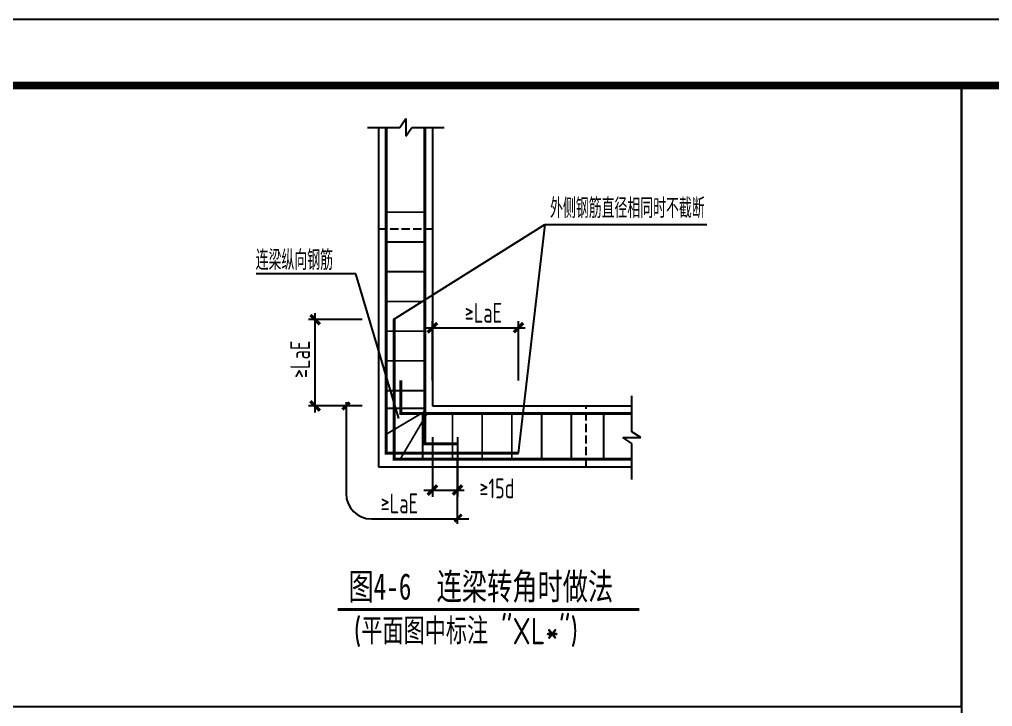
# Model space of a CAD drawing. Extents: x 698102 to 803227, y -138366 to 57555.
# Drawn here: x 760441 to 775170, y -89366 to -78966 of the extents above; entities that cross this region are included whole.
import ezdxf
from ezdxf.enums import TextEntityAlignment as Align

# ---------------------------------------------------------------- set-up
doc = ezdxf.new("R2010")
doc.units = 0
doc.header["$LTSCALE"] = 500
doc.linetypes.add('DASH', pattern=[0.35, 0.25, -0.1])
doc.layers.get('0').update_dxf_attribs({"linetype": 'CONTINUOUS'})
doc.layers.get('Defpoints').update_dxf_attribs({"color": 1, "linetype": 'CONTINUOUS'})
doc.layers.add('_TSZ_PLOT_MARK', color=1, linetype='CONTINUOUS', plot=False)
for name, color, linetype in [('A-ANNO-TITLE', 4, 'CONTINUOUS'), ('DIM', 83, 'CONTINUOUS'), ('REINL', 12, 'CONTINUOUS'), ('TAB', 132, 'CONTINUOUS'), ('TEXT', 7, 'CONTINUOUS'), ('THICK', 6, 'CONTINUOUS'), ('THIN', 131, 'CONTINUOUS'), ('WALL_DE', 25, 'CONTINUOUS')]:
    doc.layers.add(name, color=color, linetype=linetype)
doc.styles.add('TSSD_Dimension', font='Tssdeng.shx', dxfattribs={"width": 0.7, "bigfont": 'hztxt.shx'})
doc.styles.add('TSSD_Norm', font='tssdeng.shx', dxfattribs={"width": 0.8, "bigfont": 'hztxt.shx'})
doc.styles.add('TSSD_Rein', font='tssdeng.shx', dxfattribs={"width": 0.7, "bigfont": 'hztxt.shx'})
doc.styles.add('黑体', font='simhei.ttf')
doc.dimstyles.new('TSSD_100_100', dxfattribs={"dimtxt": 300, "dimasz": 100, "dimexe": 100, "dimexo": 250, "dimgap": 100, "dimtad": 1, "dimdec": 0, "dimzin": 0, "dimdsep": 46, "dimtxsty": 'TSSD_Dimension', "dimblk": 'ARCHTICK', "dimcen": 0, "dimdle": 100, "dimclrt": 7, "dimadec": 0, "dimazin": 0, "dimtfac": 1, "dimtdec": 0, "dimtix": 1, "dimtmove": 2, "dimatfit": 3, "dimfxl": 800, "dimfxlon": 1, "dimtolj": 1, "dimtzin": 0, "dimarcsym": 0})

# ---------------------------------------------------------------- blocks, each defined once
blk = doc.blocks.new('_ArchTick')
at = {"color": 0, "linetype": 'ByBlock', "const_width": 0.5}
blk.add_lwpolyline([(-0.71, -0.71), (0.71, 0.71)], dxfattribs=at)
blk = doc.blocks.new('*D199')
at = {"layer": 'Defpoints', "color": 0, "transparency": 16777216}
for p in [(767996, -83632), (766691, -84816), (767996, -84816)]:
    blk.add_point(p, dxfattribs=at)
at = {"layer": 'DIM', "color": 0, "lineweight": -2, "transparency": 16777216}
for p, q in [((766591, -83632), (768096, -83632)), ((766691, -84432), (766691, -83532)), ((767996, -84432), (767996, -83532))]:
    blk.add_line(p, q, dxfattribs=at)
at = {"layer": 'DIM', "color": 0, "lineweight": -2, "transparency": 16777216, "xscale": 100, "yscale": 100, "zscale": 100, "rotation": 180}
blk.add_blockref('_ArchTick', (766691, -83632), dxfattribs=at)
at = {"layer": 'DIM', "color": 0, "lineweight": -2, "transparency": 16777216, "xscale": 100, "yscale": 100, "zscale": 100}
blk.add_blockref('_ArchTick', (767996, -83632), dxfattribs=at)
blk = doc.blocks.new('*D200')
at = {"layer": 'Defpoints', "color": 0, "transparency": 16777216}
for p in [(764916, -83510), (765876, -83510), (765876, -84816)]:
    blk.add_point(p, dxfattribs=at)
at = {"layer": 'DIM', "color": 0, "lineweight": -2, "transparency": 16777216}
for p, q in [((765626, -83510), (764816, -83510)), ((764916, -84916), (764916, -83410)), ((765626, -84816), (764816, -84816))]:
    blk.add_line(p, q, dxfattribs=at)
at = {"layer": 'DIM', "color": 0, "lineweight": -2, "transparency": 16777216, "xscale": 100, "yscale": 100, "zscale": 100}
for p, rotation in [((764916, -83510), 90), ((764916, -84816), 270)]:
    blk.add_blockref('_ArchTick', p, dxfattribs=dict(at, rotation=rotation))
blk = doc.blocks.new('*D201')
at = {"layer": 'Defpoints', "color": 0, "transparency": 16777216}
for p in [(766691, -84816), (767071, -84816), (767071, -86090)]:
    blk.add_point(p, dxfattribs=at)
at = {"layer": 'DIM', "color": 0, "lineweight": -2, "transparency": 16777216}
for p, q in [((766691, -85290), (766691, -86190)), ((767071, -85290), (767071, -86190)), ((766591, -86090), (767171, -86090))]:
    blk.add_line(p, q, dxfattribs=at)
at = {"layer": 'DIM', "color": 0, "lineweight": -2, "transparency": 16777216, "xscale": 100, "yscale": 100, "zscale": 100, "rotation": 180}
blk.add_blockref('_ArchTick', (766691, -86090), dxfattribs=at)
at = {"layer": 'DIM', "color": 0, "lineweight": -2, "transparency": 16777216, "xscale": 100, "yscale": 100, "zscale": 100}
blk.add_blockref('_ArchTick', (767071, -86090), dxfattribs=at)

msp = doc.modelspace()

# ---------------------------------------------------------------- linework, layer by layer
at = {"layer": '_TSZ_PLOT_MARK'}
msp.add_lwpolyline([(698101.92, -138366.22), (803226.92, -138366.22), (803226.92, -78966.22), (698101.92, -78966.22)], close=True, dxfattribs=at)
at = {"layer": 'A-ANNO-TITLE'}
msp.add_lwpolyline([(698101.92, -138366.22), (803226.92, -138366.22), (803226.92, -78966.22), (698101.92, -78966.22)], close=True, dxfattribs=at)
at = {"layer": 'A-ANNO-TITLE', "const_width": 120}
msp.add_lwpolyline([(700601.92, -137366.22), (802226.92, -137366.22), (802226.92, -79966.22), (700601.92, -79966.22)], close=True, dxfattribs=at)
at = {"layer": 'DIM'}
for p, q in [((765383.85, -84759.86), (765383.85, -86142.65)), ((767071.37, -86598.38), (767071.37, -85621.89)), ((766563.5, -86090.32), (767152.93, -86090.32)), ((765768.6, -86527.4), (767244.51, -86527.4))]:
    msp.add_line(p, q, dxfattribs=at)
at = {"layer": 'DIM', "const_width": 45}
for points in [[(765329.55, -84869.83), (765438.16, -84761.22)], [(767026.36, -86567.24), (767134.96, -86458.63)]]:
    msp.add_lwpolyline(points, dxfattribs=at)
at = {"layer": 'DIM'}
msp.add_arc((765768.6, -86142.65), 384.75, 180, 270, dxfattribs=at)
at = {"layer": 'REINL'}
for points, const_width in [([(765991.07, -80594.68), (765991.07, -85530.31), (767999.28, -85530.31)], 45), ([(767075.88, -85388.73), (766575.94, -85388.73), (766575.94, -80594.68)], 45), ([(765991.07, -81884.38), (766575.94, -81884.38)], 27), ([(765991.07, -82334.38), (766575.94, -82334.38)], 27), ([(765991.07, -82784.38), (766575.94, -82784.38)], 27), ([(765991.07, -83234.38), (766575.94, -83234.38)], 27), ([(766112.65, -83507.37), (766112.65, -85621.89), (769707.27, -85621.89)], 45), ([(765991.07, -83684.38), (766575.94, -83684.38)], 27), ([(765991.07, -84134.38), (766575.94, -84134.38)], 27), ([(766214.23, -84430.77), (766214.23, -84930.72), (769707.27, -84930.72)], 45), ([(765991.07, -84584.38), (766575.94, -84584.38)], 27), ([(765991.07, -84852.15), (766575.94, -84852.15)], 27), ([(766575.94, -84899.31), (765991.07, -85245.02)], 27), ([(766612.11, -84930.72), (766203.58, -85621.89)], 27), ([(766544.4, -84930.72), (766544.4, -85621.89)], 27), ([(766994.4, -84930.72), (766994.4, -85621.89)], 27), ([(767444.4, -84930.72), (767444.4, -85621.89)], 27), ([(767894.4, -84930.72), (767894.4, -85621.89)], 27), ([(768344.4, -84930.72), (768344.4, -85621.89)], 27), ([(768794.4, -84930.72), (768794.4, -85621.89)], 27), ([(769284.11, -84930.72), (769284.11, -85621.89)], 27)]:
    msp.add_lwpolyline(points, dxfattribs=dict(at, const_width=const_width))
at = {"layer": 'TAB'}
msp.add_line((774701.92, -79966.22), (774701.92, -137366.22), dxfattribs=at)
at = {"layer": 'TAB', "linetype": 'DASH'}
for p, q in [((765875.88, -82134.09), (766691.13, -82134.09)), ((769017.27, -85737.08), (769017.27, -84815.52))]:
    msp.add_line(p, q, dxfattribs=at)
at = {"layer": 'TAB'}
msp.add_lwpolyline([(759881.92, -89366.22), (774701.92, -89366.22), (774701.92, -79966.22), (759881.92, -79966.22)], close=True, dxfattribs=at)
at = {"layer": 'TEXT', "ltscale": 99}
for p, q in [((766104.55, -83507.37), (768392.3, -82071.46)), ((768392.3, -82071.46), (767991.18, -85530.31)), ((768392.3, -82071.46), (770844.95, -82071.46)), ((765531.38, -82814.36), (764023.97, -82814.36)), ((766183.75, -85008.65), (765531.38, -82814.36))]:
    msp.add_line(p, q, dxfattribs=at)
at = {"layer": 'THICK', "color": 161, "const_width": 45}
msp.add_lwpolyline([(765257.04, -87899.1), (769823.42, -87899.1)], dxfattribs=at)
at = {"layer": 'THIN'}
for p, q in [((766200.12, -80599.48), (766290.12, -80464.48)), ((766290.12, -80464.48), (766290.12, -80734.48)), ((765709.17, -80599.48), (766200.12, -80599.48)), ((766290.12, -80734.48), (766380.12, -80599.48)), ((766380.12, -80599.48), (766871.06, -80599.48)), ((769709.89, -85206.29), (769709.89, -84664.73)), ((769844.89, -85296.29), (769709.89, -85206.29)), ((769709.89, -85386.29), (769574.89, -85296.29)), ((769574.89, -85296.29), (769844.89, -85296.29)), ((769709.89, -85927.86), (769709.89, -85386.29))]:
    msp.add_line(p, q, dxfattribs=at)
at = {"layer": 'WALL_DE'}
for p, q in [((765875.88, -80594.68), (765875.88, -85737.08)), ((766691.13, -84815.52), (769707.27, -84815.52)), ((765875.88, -85737.08), (769707.27, -85737.08))]:
    msp.add_line(p, q, dxfattribs=at)
at = {"layer": 'WALL_DE', "linetype": 'Continuous'}
msp.add_line((766691.13, -80594.68), (766691.13, -84815.52), dxfattribs=at)

# ---------------------------------------------------------------- texts
at = {"layer": 'TEXT', "ltscale": 99, "style": 'TSSD_Rein', "width": 0.65}
for s, p in [('外侧钢筋直径相同时不截断', (768472.58, -81972.89)), ('连梁纵向钢筋', (764016.77, -82759.15))]:
    msp.add_text(s, height=300, dxfattribs=at).set_placement(p)
at = {"layer": 'TEXT', "ltscale": 99, "style": 'TSSD_Rein', "width": 0.7}
for s, p in [('≥LaE', (767463.94, -83406.13)), ('≥15d', (767668.62, -86063.98)), ('≥LaE', (766191.18, -86290.98))]:
    msp.add_text(s, height=300, dxfattribs=at).set_placement(p, align=Align.MIDDLE)
msp.add_text('≥LaE', height=300, rotation=90, dxfattribs=at).set_placement((764689.8, -84110.58), align=Align.MIDDLE)
at = {"layer": 'TEXT', "style": 'TSSD_Norm', "width": 0.8}
msp.add_text('(平面图中标注 "XL*")', height=400, dxfattribs=at).set_placement((765501.73, -88424.98))
at = {"layer": 'THICK', "color": 161, "style": '黑体', "width": 0.7}
msp.add_text('图4-6  连梁转角时做法', height=400, dxfattribs=at).set_placement((765419.78, -87748.88))

# ---------------------------------------------------------------- dimensions: what is measured, and where the dimension line sits
at = {"layer": 'DIM'}
dim = msp.add_linear_dim(base=(764916, -83510.19), p1=(765875.88, -84815.52), p2=(765875.88, -83510.19), angle=90, text=' ', dimstyle='TSSD_100_100', dxfattribs=at)
dim.commit()
dim.dimension.update_dxf_attribs({"geometry": '*D200', "text_midpoint": (764916, -84162.86)})
for base, p2, picture, middle in [((767996.31, -83631.77), (767996.31, -84815.52), '*D199', (767343.72, -83631.77)), ((767071.37, -86090.32), (767071.37, -84815.52), '*D201', (766881.25, -86090.32))]:
    dim = msp.add_linear_dim(base=base, p1=(766691.13, -84815.52), p2=p2, text=' ', dimstyle='TSSD_100_100', dxfattribs=at)
    dim.commit()
    dim.dimension.update_dxf_attribs({"geometry": picture, "text_midpoint": middle})

doc.saveas('drawing.dxf')
